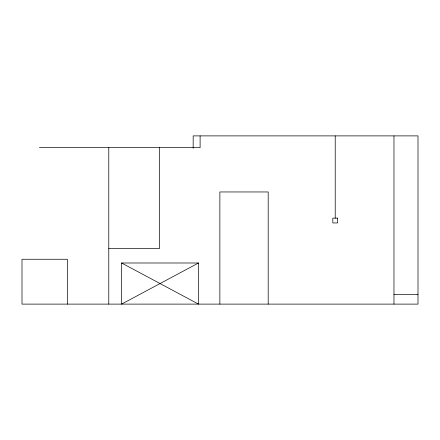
<?xml version="1.0" encoding="UTF-8"?>
<svg xmlns="http://www.w3.org/2000/svg" width="440" height="440" viewBox="0 0 440 440"><rect width="100%" height="100%" fill="white"/><g stroke="black" fill="none" stroke-linecap="round" stroke-linejoin="round"><path stroke-width="0.66" d="M198.506 262.994L121.6 304.111L121.6 262.994L198.506 262.994L198.506 304.111L121.6 262.994M39.358 147.637L200.107 147.637L200.107 135.888M108.785 248.573L159.517 248.573L159.517 147.637M393.965 294.503L418 294.503M393.965 135.888L393.965 304.111M335.22 135.888L335.22 218.13M268.197 304.111L268.197 191.961L219.868 191.961L219.868 304.111M193.166 148.247L193.166 135.888L418 135.888L418 304.111L22 304.111L22 259.254L67.397 259.254L67.397 304.111M108.785 147.637L108.785 304.111M337.623 218.13L332.816 218.13L332.816 222.937L337.623 222.937L337.623 218.13"/></g></svg>
